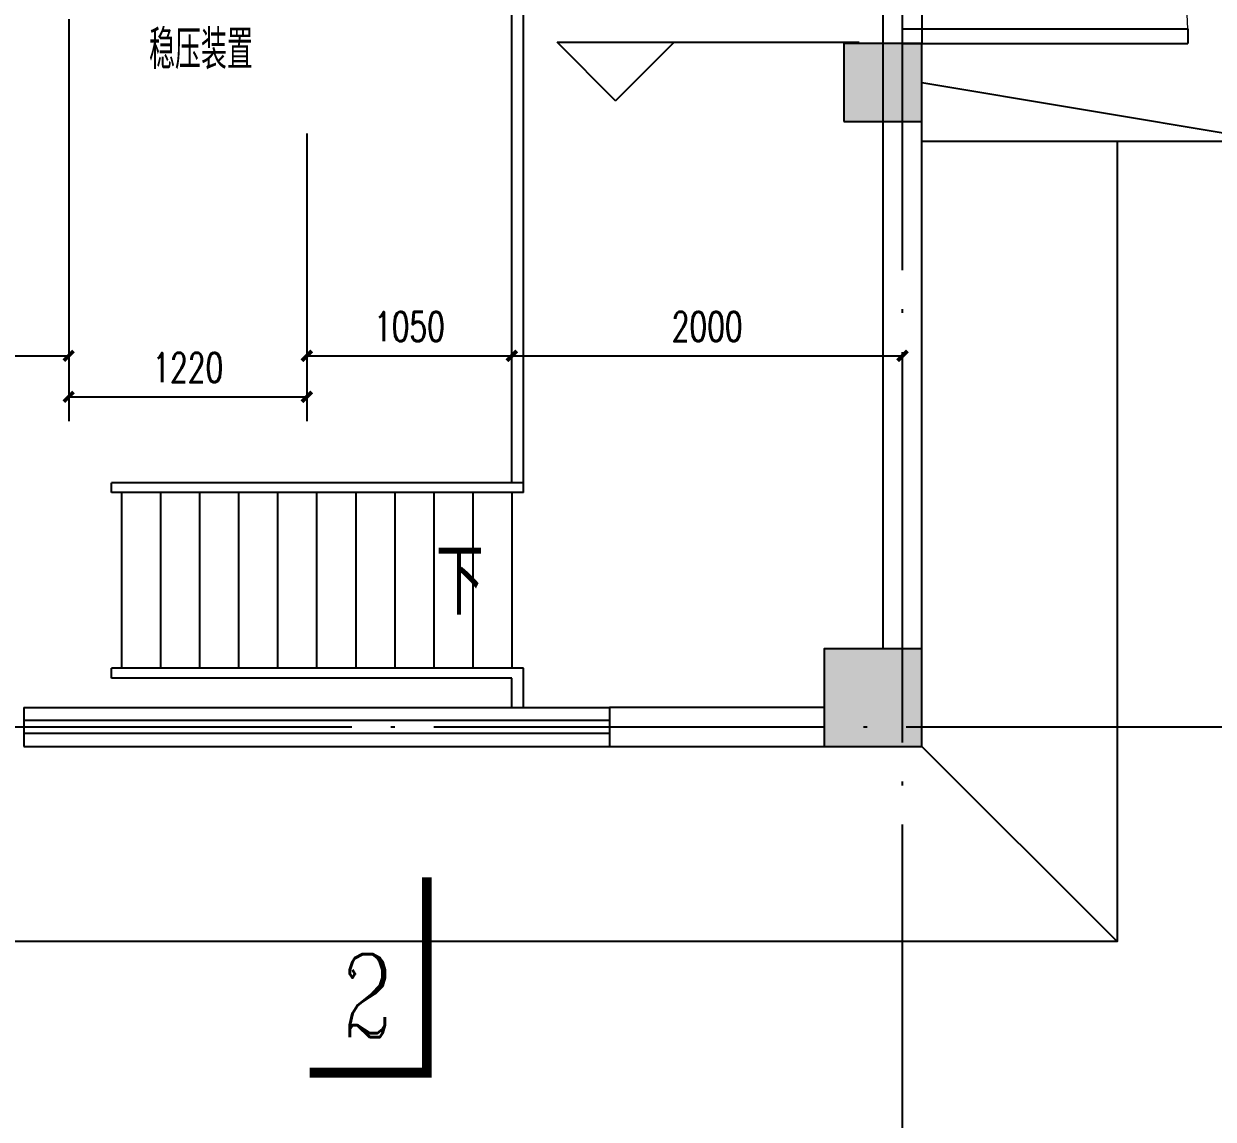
# Model space of a CAD drawing. Extents: x 84552 to 1115094, y -331058 to 102248.
# Drawn here: x 188205 to 194297, y 62409 to 68020 of the extents above; entities that cross this region are included whole.
import ezdxf

# ---------------------------------------------------------------- set-up
doc = ezdxf.new("R2010")
doc.units = 0
doc.header["$LTSCALE"] = 1000
doc.header["$MEASUREMENT"] = 0
doc.linetypes.add('DOTE', pattern=[2.42, 2, -0.2, 0.02, -0.2])
for name, color, linetype in [('COLUMN', 9, 'Continuous'), ('DIM_ELEV', 3, 'Continuous'), ('DIM_SYMB', 3, 'Continuous'), ('DOTE', 1, 'Continuous'), ('PUB_HATCH', 8, 'Continuous'), ('PUB_TEXT', 7, 'Continuous'), ('PUB_WALL', 9, 'Continuous'), ('STAIR', 2, 'Continuous'), ('WALL', 9, 'Continuous'), ('WINDOW', 4, 'Continuous')]:
    doc.layers.add(name, color=color, linetype=linetype)
doc.styles.add('_TCH_DIM', font='SIMPLEX', dxfattribs={"bigfont": 'GBCBIG'})
doc.styles.add('_TCH_DIM_T3', font='SIMPLEX', dxfattribs={"width": 0.705882, "bigfont": 'GBCBIG'})
doc.styles.add('_TCH_LABEL', font='COMPLEX', dxfattribs={"bigfont": 'GBCBIG'})
doc.styles.add('AHD', font='sceie.shx', dxfattribs={"width": 0.7, "bigfont": 'sceic.shx'})
doc.dimstyles.new('副本 _TWT_ARCH&&100', dxfattribs={"dimtxt": 150, "dimasz": 50, "dimexe": 125, "dimexo": 125, "dimgap": 75, "dimtad": 1, "dimdec": 0, "dimzin": 0, "dimdsep": 46, "dimtxsty": '_TCH_DIM_T3', "dimblk": 'ARCHTICK', "dimcen": 0.09, "dimclrd": 3, "dimclre": 3, "dimclrt": 3, "dimazin": 2, "dimtfac": 1, "dimtdec": 0, "dimtix": 1, "dimtmove": 2, "dimatfit": 3, "dimfxl": 0, "dimtolj": 1, "dimtzin": 0, "dimlwd": -1, "dimarcsym": 0})

# ---------------------------------------------------------------- blocks, each defined once
blk = doc.blocks.new('_FZH')
blk.add_lwpolyline([(-0.5, -0.5), (0.5, -0.5), (0.5, 0.5), (-0.5, 0.5)], close=True)
at = {"layer": 'PUB_HATCH'}
blk.add_solid([(-0.5, -0.5), (0.5, -0.5), (-0.5, 0.5), (0.5, 0.5)], dxfattribs=at)
blk = doc.blocks.new('_ArchTick')
at = {"color": 0, "linetype": 'ByBlock', "const_width": 0.4}
blk.add_lwpolyline([(-0.5, -0.5), (0.5, 0.5)], dxfattribs=at)
blk = doc.blocks.new('*D1348')
at = {"color": 3, "lineweight": -2}
blk.add_line((188435.3, 68044), (188435.3, 66194.4), dxfattribs=at)
at = {"color": 3}
blk.add_line((186935.3, 66319.4), (188435.3, 66319.4), dxfattribs=at)
at = {"layer": 'Defpoints', "color": 0}
for p in [(188435.3, 68169), (186935.3, 66319.4), (188435.3, 66319.4)]:
    blk.add_point(p, dxfattribs=at)
at = {"color": 3, "xscale": 50, "yscale": 50, "zscale": 50, "rotation": 180}
blk.add_blockref('_ArchTick', (186935.3, 66319.4), dxfattribs=at)
at = {"color": 3, "xscale": 50, "yscale": 50, "zscale": 50}
blk.add_blockref('_ArchTick', (188435.3, 66319.4), dxfattribs=at)
at = {"color": 3, "insert": (187685.3, 66469.4), "char_height": 150, "attachment_point": 5, "style": '_TCH_DIM_T3'}
blk.add_mtext('\\A1;1500', dxfattribs=at)
blk = doc.blocks.new('*D1349')
at = {"color": 3, "lineweight": -2}
for p, q in [((189655.3, 67458.4), (189655.3, 65984.4)), ((188435.3, 67422.6), (188435.3, 65984.4))]:
    blk.add_line(p, q, dxfattribs=at)
at = {"color": 3}
blk.add_line((188435.3, 66109.4), (189655.3, 66109.4), dxfattribs=at)
at = {"layer": 'Defpoints', "color": 0}
for p in [(189655.3, 67583.4), (188435.3, 67547.6), (189655.3, 66109.4)]:
    blk.add_point(p, dxfattribs=at)
at = {"color": 3, "xscale": 50, "yscale": 50, "zscale": 50, "rotation": 180}
blk.add_blockref('_ArchTick', (188435.3, 66109.4), dxfattribs=at)
at = {"color": 3, "xscale": 50, "yscale": 50, "zscale": 50}
blk.add_blockref('_ArchTick', (189655.3, 66109.4), dxfattribs=at)
at = {"color": 3, "insert": (189045.3, 66259.4), "char_height": 150, "attachment_point": 5, "style": '_TCH_DIM_T3'}
blk.add_mtext('\\A1;1220', dxfattribs=at)
blk = doc.blocks.new('*D1512')
at = {"color": 3}
blk.add_line((189655.3, 66319.4), (190705.3, 66319.4), dxfattribs=at)
at = {"layer": 'Defpoints', "color": 0}
for p in [(189655.3, 66319.4), (190705.3, 66319.4), (190705.3, 66319.4)]:
    blk.add_point(p, dxfattribs=at)
at = {"color": 3, "xscale": 50, "yscale": 50, "zscale": 50, "rotation": 180}
blk.add_blockref('_ArchTick', (189655.3, 66319.4), dxfattribs=at)
at = {"color": 3, "xscale": 50, "yscale": 50, "zscale": 50}
blk.add_blockref('_ArchTick', (190705.3, 66319.4), dxfattribs=at)
at = {"color": 3, "insert": (190180.3, 66469.4), "char_height": 150, "attachment_point": 5, "style": '_TCH_DIM_T3'}
blk.add_mtext('\\A1;1050', dxfattribs=at)
blk = doc.blocks.new('*D1513')
at = {"color": 3}
blk.add_line((190705.3, 66319.4), (192705.3, 66319.4), dxfattribs=at)
at = {"layer": 'Defpoints', "color": 0}
for p in [(190705.3, 66319.4), (192705.3, 66319.4), (192705.3, 66319.4)]:
    blk.add_point(p, dxfattribs=at)
at = {"color": 3, "xscale": 50, "yscale": 50, "zscale": 50, "rotation": 180}
blk.add_blockref('_ArchTick', (190705.3, 66319.4), dxfattribs=at)
at = {"color": 3, "xscale": 50, "yscale": 50, "zscale": 50}
blk.add_blockref('_ArchTick', (192705.3, 66319.4), dxfattribs=at)
at = {"color": 3, "insert": (191705.3, 66469.4), "char_height": 150, "attachment_point": 5, "style": '_TCH_DIM_T3'}
blk.add_mtext('\\A1;2000', dxfattribs=at)

msp = doc.modelspace()

# ---------------------------------------------------------------- hatches: boundary and pattern name
at = {"layer": 'PUB_WALL'}
for points in [[(192805.3, 67919), (192405.3, 67919), (192445.3, 67879), (192765.3, 67879)], [(192405.3, 67919), (192405.3, 67519), (192445.3, 67559), (192445.3, 67879)], [(192805.3, 67519), (192805.3, 67919), (192765.3, 67879), (192765.3, 67559)], [(192405.3, 67519), (192805.3, 67519), (192765.3, 67559), (192445.3, 67559)]]:
    msp.add_hatch(color=0, dxfattribs=at).paths.add_polyline_path(points)

# ---------------------------------------------------------------- linework, layer by layer
at = {"color": 0}
for p, q in [((190705.3, 65669), (190705.3, 72319)), ((190765.3, 65619), (190765.3, 72319)), ((190765.3, 65669), (188655.3, 65669)), ((188655.3, 65619), (188655.3, 65669)), ((190765.3, 65619), (188655.3, 65619)), ((188705.3, 65619), (188705.3, 64719)), ((188905.3, 65619), (188905.3, 64719)), ((189105.3, 65619), (189105.3, 64719)), ((189305.3, 65619), (189305.3, 64719)), ((189505.3, 65619), (189505.3, 64719)), ((189705.3, 65619), (189705.3, 64719)), ((189905.3, 65619), (189905.3, 64719)), ((190105.3, 65619), (190105.3, 64719)), ((190305.3, 65619), (190305.3, 64719)), ((190505.3, 65619), (190505.3, 64719)), ((190705.3, 65619), (190705.3, 64719)), ((190765.3, 64719), (188655.3, 64719)), ((188655.3, 64669), (188655.3, 64719)), ((190765.3, 64519), (190765.3, 64719)), ((190705.3, 64669), (188655.3, 64669)), ((190705.3, 64519), (190705.3, 64669))]:
    msp.add_line(p, q, dxfattribs=at)
for p, q in [((192705.3, 67994), (194167.8, 67994)), ((192705.3, 67919), (192705.3, 67994)), ((194167.8, 67994), (194167.8, 67919)), ((192705.3, 67919), (194167.8, 67919)), ((188205.3, 64519), (191205.3, 64519)), ((188205.3, 64519), (188205.3, 64319)), ((191205.3, 64519), (191205.3, 64319)), ((191205.3, 64452.3), (188205.3, 64452.3)), ((191205.3, 64385.6), (188205.3, 64385.6)), ((188205.3, 64319), (191205.3, 64319))]:
    msp.add_line(p, q)
at = {"lineweight": 13}
msp.add_arc((192705.3, 67956.5), 1462.5, 1.46928, 90, dxfattribs=at)
at = {"layer": 'DIM_ELEV'}
for p, q in [((191236.4, 67625.2), (190936.4, 67925.2)), ((190936.4, 67925.2), (192483.7, 67925.2)), ((191236.4, 67625.2), (191536.4, 67925.2))]:
    msp.add_line(p, q, dxfattribs=at)
at = {"layer": 'DIM_SYMB', "color": 0}
msp.add_lwpolyline([(190212.5, 65169, 0, 0, 0), (189005.3, 65169, 80, 0, 0), (188705.3, 65169, 0, 0, 0)], format="xyseb", dxfattribs=at)
at = {"layer": 'DIM_SYMB', "color": 3, "const_width": 50}
msp.add_lwpolyline([(190269.3, 63647.9), (190269.3, 62647.9), (189669.3, 62647.9)], dxfattribs=at)
at = {"layer": 'DOTE', "linetype": 'DOTE'}
for p, q in [((192705.3, 61919), (192705.3, 92720.8)), ((178205.3, 64419), (195205.3, 64419))]:
    msp.add_line(p, q, dxfattribs=at)
at = {"layer": 'STAIR'}
for p, q in [((192805.3, 67719), (194605.3, 67419)), ((192805.3, 67419), (194605.3, 67419)), ((193805.3, 63319), (192805.3, 64319))]:
    msp.add_line(p, q, dxfattribs=at)
msp.add_lwpolyline([(193805.3, 67419), (193805.3, 63319), (179605.3, 63319), (179605.3, 73519), (193805.3, 73519), (193805.3, 71419)], dxfattribs=at)
at = {"layer": 'WALL', "color": 0}
for p, q in [((192805.3, 67919), (192605.3, 67919)), ((192605.3, 67919), (192605.3, 64819)), ((192805.3, 64819), (192805.3, 67919)), ((192305.3, 64519), (191205.3, 64519)), ((191205.3, 64519), (191205.3, 64319)), ((191205.3, 64319), (192305.3, 64319))]:
    msp.add_line(p, q, dxfattribs=at)
at = {"layer": 'WINDOW', "color": 0}
for p, q in [((192605.3, 70919), (192605.3, 67919)), ((192805.3, 70919), (192805.3, 67919))]:
    msp.add_line(p, q, dxfattribs=at)

# ---------------------------------------------------------------- block references
at = {"layer": 'COLUMN', "color": 0}
for p, xscale, yscale, zscale in [((192605.3, 67719), 400, 400, 400), ((192555.3, 64569), 500, 500, 500)]:
    msp.add_blockref('_FZH', p, dxfattribs=dict(at, xscale=xscale, yscale=yscale, zscale=zscale))

# ---------------------------------------------------------------- texts
at = {"color": 7, "lineweight": -3, "style": 'AHD', "width": 0.7}
msp.add_text(' 稳压装置', height=200, rotation=0, dxfattribs=at).set_placement((188770.8, 67788))
at = {"layer": 'PUB_TEXT', "color": 0, "style": '_TCH_DIM'}
msp.add_text('下', height=337.6, dxfattribs=at).set_placement((190317.5, 64994))
at = {"layer": 'PUB_TEXT', "style": '_TCH_LABEL', "width": 0.705882}
msp.add_text('2', height=425, dxfattribs=at).set_placement((189836.6, 62830.2))

# ---------------------------------------------------------------- dimensions: what is measured, and where the dimension line sits
for base, p1, p2, picture, middle in [((188435.3, 66319.4), (186935.3, 66319.4), (188435.3, 68169), '*D1348', (187685.3, 66469.4)), ((189655.3, 66109.4), (188435.3, 67547.6), (189655.3, 67583.4), '*D1349', (189045.3, 66259.4))]:
    dim = msp.add_linear_dim(base=base, p1=p1, p2=p2, dimstyle='副本 _TWT_ARCH&&100')
    dim.commit()
    dim.dimension.update_dxf_attribs({"geometry": picture, "text_midpoint": middle})
for base, p1, p2, picture, middle in [((190705.3, 66319.4), (189655.3, 66319.4), (190705.3, 66319.4), '*D1512', (190180.3, 66469.4)), ((192705.3, 66319.4), (190705.3, 66319.4), (192705.3, 66319.4), '*D1513', (191705.3, 66469.4))]:
    dim = msp.add_linear_dim(base=base, p1=p1, p2=p2, dimstyle='副本 _TWT_ARCH&&100', override={"dimfxl": 100})
    dim.commit()
    dim.dimension.update_dxf_attribs({"geometry": picture, "text_midpoint": middle})

doc.saveas('drawing.dxf')
